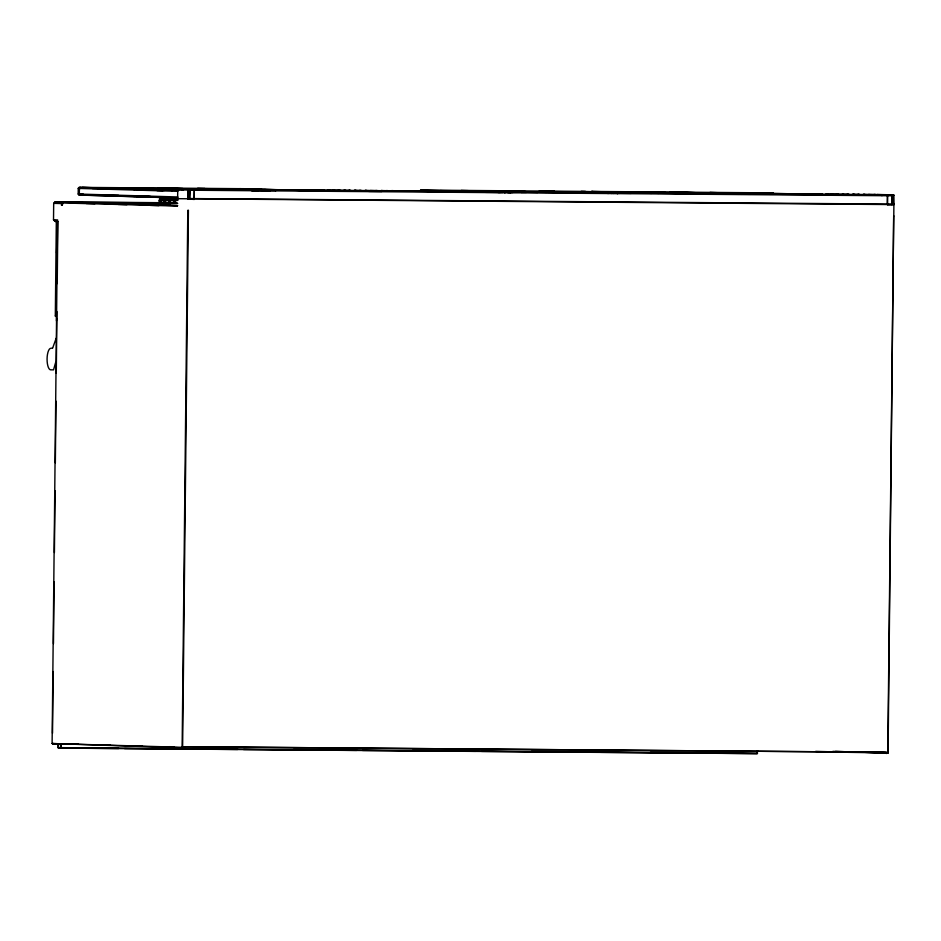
<?xml version="1.0" encoding="UTF-8"?>
<svg xmlns="http://www.w3.org/2000/svg" width="941" height="941" viewBox="0 0 941 941"><rect width="100%" height="100%" fill="white"/><g stroke="black" fill="none" stroke-linecap="round" stroke-linejoin="round"><path stroke-width="1.41" d="M56.272 316.988L55.319 315.964L56.307 222.347L57.272 221.335L56.589 253.058M55.989 310.107L55.931 315.953L55.319 315.964M56.46 320.963L56.495 318.082M160.793 202.691L55.107 201.856L53.684 203.338L53.519 219.806L57.589 219.923L52.108 743.531L184.024 747.895L183.883 746.778L184.507 747.107M52.52 733.239L53.167 671.533M53.461 643.609L54.096 581.891M54.413 552.508L55.06 490.79M55.343 462.878L55.989 401.16M56.284 373.236L56.931 311.53M57.225 283.606L57.872 221.888M170.121 202.938L62.718 202.256L62.447 204.762L61.541 205.244L61.553 203.574L62.965 202.092L63.223 202.88M62.024 205.267L62.718 202.256L177.72 205.656M58.107 744.119L58.06 747.648L60.847 748.107L757.199 753.623L757.599 750.883M58.33 744.119L58.424 748.036L118.66 748.518M60.53 744.19L60.847 748.107L61.024 744.19M80.35 187.412L79.385 188.423L79.326 194.069L80.279 195.093L80.632 194.081M169.286 203.185L160.135 202.985L159.464 200.233L162.781 199.598M159.864 198.986L160.57 197.657L159.535 198.986L160.546 199.704L159.535 198.986L162.381 199.045M177.731 203.421L161.581 203.28L160.582 202.562L160.605 200.527L161.617 199.833L177.767 199.974M160.711 200.892L161.146 202.55L161.299 200.904M177.884 200.127L161.97 199.986L160.982 199.269L161.993 197.951L177.908 198.092M164.381 202.833L164.393 201.186L165.404 201.198L165.393 202.844L164.381 202.833L164.393 201.186M169.004 202.88L169.015 201.233L170.027 201.245L170.015 202.891L169.004 202.88L169.015 201.233M174.661 201.28L173.638 201.268L173.779 202.927L174.638 202.927L174.661 201.28L174.638 202.927M189.353 198.551L189.953 189.682L189.847 199.08L189.353 198.551L892.339 204.115L891.927 195.234L891.833 204.644L892.339 204.115M188.294 199.386L188.024 189.659L187.929 198.998L194.187 199.433L194.293 189.317L177.731 188.953L177.626 199.069M194.187 199.433L194.293 189.317M757.364 750.883L757.199 753.623L719.524 753.27M887.222 204.526L887.328 195.199L893.585 194.858L893.856 204.585L887.586 204.926L887.692 194.811L868.708 194.434M885.375 752.647L886.187 753.447L888.069 752.965L893.703 215.795L887.775 752.965L847.994 752.318M886.363 752.294L184.036 746.719L886.363 752.294L886.187 753.447M893.785 215.795L893.903 203.562M439.776 191.282L440.835 191.364L440.494 190.588L439.776 191.282L440.494 190.588L509.352 191.305M98.229 188.588L99.287 188.659L98.946 187.882L98.229 188.588L98.946 187.882L167.804 188.6M611.238 192.646L611.262 191.94L680.131 192.658M166.239 189.953L166.416 189.247L184.518 188.929L157.865 189.141L157.182 189.835L164.804 189.941M507.787 192.658L507.964 191.952L526.066 191.635L499.412 191.846L498.73 192.54M55.625 362.52L53.531 369.86L50.661 369.837A10.774 3.705 -89.5 0 1 47.074 358.956A10.774 3.705 -89.5 0 1 50.885 348.288L52.567 348.041M157.641 189.847L157.865 189.141L166.416 189.247L167.086 189.964M166.028 188.788L166.251 188.094L183.06 188.635L157.912 188.024L157.241 188.729M499.189 192.552L499.412 191.846L507.964 191.952L508.634 192.67M507.799 190.8L507.575 191.494L498.789 191.423L499.459 190.729L524.607 191.341L507.799 190.8L508.458 191.505M70.74 202.938L70.963 202.327L177.226 205.467M120.636 188.588L126.412 188.635L126.659 187.929L134.798 188.176L135.457 188.882M845.241 194.646L893.95 195.257L177.355 189.353L188.4 189.27M204.456 189.247L204.715 188.553L197.492 188.494L196.822 189.2M242.425 189.682L242.778 188.671L305.766 190.529M182.613 747.883L188.412 210.208L187.8 210.325L182.142 747.377L184.024 747.895L184.177 747.095M591.183 192.446L591.548 191.435L756.235 192.764L757.187 193.787M631.517 192.634L631.776 191.929L638.986 191.988L639.645 192.705M638.739 192.693L638.986 191.988M751.659 193.717L752.012 192.705L809.295 194.328M754.741 193.74L755.105 192.729L756.058 193.752M877.024 194.493L893.585 194.858L893.48 204.973M881.223 195.457L882.458 195.481M52.743 347.817L56.189 338.242M157.629 188.718L157.912 188.024M499.189 191.423L499.459 190.729M669.957 192.776L670.239 192.082L695.387 192.693L678.567 192.14M183.989 189.611L163.828 189.317L163.216 190.011L163.828 189.317L187.541 189.611M264.127 190.729L264.539 190.023L269.491 190.023L270.079 190.741M504.976 192.729L505.376 192.023L510.328 192.023L510.716 192.729M129.27 188.859L129.705 188.153L152.877 188.471L129.705 188.153L129.105 188.859M470.818 191.564L471.253 190.858L494.425 191.176L471.253 190.858L470.653 191.564M171.827 190.8L172.262 190.106L176.661 190.129M255.129 189.823L255.564 189.129L261.057 189.235L261.622 189.941M596.676 192.529L597.123 191.835L602.605 191.94L603.169 192.646M133.751 188.859L134.281 188.165L134.704 188.87M475.299 191.564L475.828 190.87L476.252 191.576M171.685 190.811L172.262 190.106L177.743 190.211L163.416 190.023M509.751 192.717L510.328 192.023M504.764 192.717L505.376 192.023L537.758 192.446M177.343 206.044L62.471 202.95M161.993 197.951L161.346 199.28L161.97 199.986M161.617 199.833L160.97 200.539L161.581 203.28L170.615 203.244M81.891 194.058L82.232 195.081L83.208 194.069M126.917 188.812L127.588 188.118L134.798 188.176L135.034 188.882M201.268 189.553L205.632 188.729L212.842 188.788L213.501 189.506L212.842 188.788L197.492 188.494M421.909 190.117L420.933 191.129L422.238 191.141M468.465 191.517L469.136 190.823L476.346 190.882L477.005 191.588M542.816 192.258L547.18 191.435L554.39 191.494L555.049 192.211L554.39 191.494L539.04 191.199L554.578 191.517L555.261 192.235L548.121 192.329M590.583 192.446L591.548 191.435L659.088 193.364M591.713 192.482L592.677 191.47L593.018 192.493M631.105 192.634L631.776 191.929L647.126 192.235L639.904 192.176M670.239 192.082L669.569 192.776L690.976 193.364M751.047 193.717L752.012 192.705M266.221 190.788L266.903 190.094L275.454 190.2L275.666 190.905M607.768 193.493L608.451 192.799L617.002 192.905L617.672 193.623M213.701 189.529L213.019 188.823L201.962 188.859L205.632 188.729L205.867 189.447L204.962 189.435L205.632 188.729L213.019 188.823L213.701 189.529L207.996 189.6M98.558 188.647L99.264 187.953M440.106 191.352L440.811 190.658M610.885 192.705L611.591 192.011L610.556 192.634M61.541 205.244L62.447 204.762M160.17 199.539L159.135 200.233L159.111 202.268L160.135 202.985L169.909 203.103M521.161 192.446L526.737 192.352M769.479 194.316L787.782 194.258L782.065 194.316M177.155 189.611L180.013 189.576M252.623 190.458L275.454 190.2M508.716 192.423L521.561 192.282M607.016 193.011L617.002 192.905L617.214 193.611M177.496 198.68L893.856 204.585M892.421 195.775L189.447 190.211M56.307 222.347L56.907 222.347M53.414 743.543L52.108 743.531L184.507 747.389M757.576 753.235L58.06 747.648L118.531 748.119M888.069 752.965L865.155 752.341M162.322 202.786L162.534 202.797M164.699 202.797L164.087 202.786M547.686 191.788L545.462 191.788L590.877 192.423M607.321 192.729L609.803 192.729M676.144 193.376L681.108 193.376M741.72 194.316L729.428 194.164M159.876 198.351L162.393 198.422M159.464 200.233L162.04 200.292M159.441 202.268L162.017 202.327M663.358 193.234L665.734 193.246M202.48 189.576L209.796 189.611M251.223 189.894L258.552 189.929M544.027 192.282L576.21 192.434M732.78 193.775L772.338 193.999M204.926 189.423L213.219 189.517M160.688 202.538L161.276 202.55M244.86 189.729L243.919 188.706L79.22 187.377L78.256 188.388L78.197 194.034L79.138 195.058L177.273 197.963M585.467 191.411L420.768 190.082L419.804 191.094L420.768 190.082L470.735 191.494M468.218 190.635L460.996 190.576L476.346 190.882L476.581 191.588M191.611 189.07L190.141 189.059L206.714 189.412M195.446 189.106L196.916 189.117M202.209 189.165L200.739 189.153L215.854 189.482M206.044 189.188L222.617 189.529M211.349 189.235L212.819 189.247M218.124 189.282L216.642 189.27L233.227 189.611L231.757 189.6M221.947 189.317L223.417 189.329M228.722 189.364L227.251 189.353L243.825 189.706L242.778 188.671M232.545 189.4L234.027 189.412M239.32 189.459L237.85 189.447L254.435 189.788M243.154 189.482L259.728 189.823L258.257 189.811M248.459 189.529L249.93 189.541M255.223 189.576L253.752 189.564L270.338 189.906L268.867 189.894M259.057 189.611L260.528 189.623M265.832 189.659L264.362 189.647L280.936 190M269.655 189.694L271.126 189.706M274.96 189.729L276.431 189.741M280.265 189.776L281.735 189.788M285.558 189.823L287.04 189.835M292.333 189.87L290.863 189.859L307.448 190.2L305.966 190.188M296.168 189.906L297.638 189.917M302.943 189.953L301.461 189.941L318.046 190.294M306.766 189.988L323.351 190.329L321.881 190.317M312.071 190.023L313.541 190.035M318.846 190.082L317.376 190.07L333.949 190.411L332.479 190.4M322.669 190.117L324.139 190.129M329.444 190.164L327.974 190.153L344.559 190.494M333.279 190.2L349.852 190.541L348.382 190.529M338.572 190.235L340.054 190.247M345.347 190.294L343.877 190.282L360.462 190.623L358.98 190.611M349.182 190.317L350.652 190.329M355.957 190.376L354.475 190.364L371.06 190.705L369.59 190.694M359.78 190.411L361.25 190.423M366.555 190.458L365.084 190.447L381.658 190.788M370.389 190.494L386.963 190.835L385.492 190.823M375.682 190.529L377.153 190.541M382.458 190.588L380.987 190.576L397.561 190.917L396.09 190.905M386.292 190.611L387.763 190.623M393.067 190.67L391.585 190.658L408.171 190.999M396.89 190.705L413.475 191.047L411.993 191.035M402.195 190.741L403.665 190.752M408.97 190.8L407.488 190.788L432.989 191.482M412.793 190.823L414.263 190.835M419.568 190.882L418.098 190.87L434.671 191.211L433.201 191.199M423.403 190.905L424.873 190.917M430.166 190.964L428.696 190.952L443.811 191.282M434.001 190.999L450.574 191.341M439.306 191.035L440.776 191.047M446.081 191.094L444.599 191.082L461.184 191.423M449.904 191.117L451.374 191.129M455.209 191.164L456.679 191.176M460.502 191.199L477.087 191.552L475.617 191.541M465.807 191.246L467.277 191.258M472.582 191.305L471.112 191.294L487.685 191.635L486.215 191.623M476.417 191.329L477.887 191.341M483.18 191.388L481.71 191.376L498.295 191.717L496.824 191.705M487.015 191.411L488.485 191.423M493.79 191.47L492.319 191.458L503.588 191.752L502.118 191.741M499.095 191.505L497.613 191.494L514.198 191.846L512.727 191.835M502.917 191.541L504.388 191.552M509.693 191.588L508.222 191.576L524.796 191.929M513.515 191.623L514.998 191.635M520.291 191.682L518.82 191.67L533.923 191.999M524.125 191.705L540.699 192.046L523.325 191.917M529.418 191.752L530.9 191.764M536.194 191.799L534.723 191.788L551.308 192.14M540.028 191.835L541.498 191.846M546.803 191.882L545.333 191.87L560.436 192.211M550.626 191.917L567.211 192.258M555.931 191.964L557.401 191.976M562.706 192.011L561.236 191.999L577.809 192.34M566.529 192.046L568.011 192.058M573.304 192.093L571.834 192.082L588.419 192.434L586.937 192.423M577.139 192.129L578.609 192.14M583.914 192.176L582.432 192.164L599.017 192.517M587.737 192.211L604.322 192.552L602.852 192.54M593.042 192.258L594.512 192.27M599.817 192.305L598.347 192.293L614.92 192.634L613.45 192.623M603.64 192.34L605.11 192.352M610.415 192.387L608.945 192.376L625.518 192.717M614.25 192.423L615.72 192.434M619.543 192.458L621.025 192.47M624.848 192.505L626.318 192.517M630.152 192.552L631.623 192.564M636.928 192.599L635.446 192.587L652.031 192.929L650.56 192.917M640.75 192.634L642.221 192.646M647.526 192.682L646.055 192.67L661.158 192.999M651.36 192.717L667.934 193.058M656.653 192.752L658.124 192.764M663.429 192.811L661.958 192.799L678.532 193.14L677.061 193.128M667.263 192.846L668.733 192.858M674.038 192.893L672.556 192.881L694.646 193.352M677.861 192.929L694.446 193.27M683.166 192.964L684.636 192.976M689.941 193.023L688.459 193.011L705.044 193.352L687.671 193.211M693.764 193.046L695.234 193.058M700.539 193.105L699.069 193.093L715.642 193.434L714.172 193.423M704.374 193.14L705.844 193.152M711.137 193.187L709.667 193.176L726.252 193.517M714.972 193.223L731.545 193.564L730.075 193.552M720.277 193.258L721.747 193.27M727.052 193.317L725.57 193.305L742.155 193.646L740.685 193.634M730.875 193.34L732.345 193.352M737.65 193.399L736.18 193.387L752.753 193.728M741.473 193.434L758.058 193.775L756.588 193.764L756.235 192.764M746.778 193.47L748.248 193.481M753.553 193.528L752.082 193.517L768.656 193.858L767.186 193.846M757.387 193.552L758.858 193.564M764.151 193.611L762.68 193.599L779.266 193.94L777.795 193.928M767.985 193.634L769.456 193.646M774.761 193.693L773.29 193.681L784.559 193.987L783.088 193.975M780.054 193.728L778.583 193.717L795.169 194.069L793.698 194.058M783.888 193.764L785.359 193.775M789.193 193.811L790.663 193.822M794.486 193.846L795.968 193.858M801.262 193.905L799.791 193.893L816.376 194.234M805.096 193.928L821.669 194.281L820.199 194.269M810.389 193.975L811.871 193.987M817.164 194.022L815.694 194.011L832.279 194.364L830.809 194.352M820.999 194.058L822.469 194.069M827.774 194.117L826.304 194.105L842.877 194.446M831.597 194.14L848.182 194.481L846.712 194.469M836.902 194.187L838.372 194.199M843.677 194.234L842.207 194.222L858.78 194.564L857.31 194.564M847.5 194.269L848.982 194.281M854.275 194.316L852.805 194.305L869.39 194.658L867.908 194.646M858.11 194.352L859.58 194.364M864.885 194.411L863.403 194.399L879.988 194.74M874.013 194.481L875.483 194.493M92.383 188.529L109.897 188.671M182.919 189.247L197.528 189.364M199.939 189.353L201.421 189.364M203.362 189.412L228.192 189.611M237.05 189.647L238.532 189.659L203.915 189.082L242.131 189.623M242.355 189.694L243.825 189.706M247.659 189.729L249.13 189.741M263.562 189.859L265.033 189.87M274.16 189.941L275.631 189.953M284.77 190.023L286.24 190.035M290.063 190.07L291.545 190.082M295.368 190.106L296.838 190.117M300.673 190.153L302.143 190.164M311.271 190.235L312.741 190.247M327.174 190.364L328.644 190.376M337.784 190.447L339.254 190.458M353.687 190.576L355.157 190.588M364.285 190.658L365.755 190.67M374.883 190.741L376.365 190.752M390.797 190.858L392.268 190.87M401.395 190.952L402.866 190.964M417.298 191.07L418.769 191.082M422.603 191.117L424.073 191.129M427.896 191.152L429.378 191.164M438.306 191.27L466.489 191.458M470.312 191.494L471.782 191.505M480.91 191.576L482.392 191.588M491.52 191.658L492.99 191.67M507.422 191.788L508.893 191.799M518.02 191.87L519.503 191.882M544.533 192.082L546.003 192.093M546.509 192.14L583.114 192.387M592.242 192.458L593.712 192.47M608.145 192.587L609.615 192.599M618.755 192.67L620.225 192.682M629.353 192.752L630.823 192.764M634.657 192.799L636.128 192.811M639.951 192.834L641.433 192.846M645.255 192.881L646.726 192.893M655.853 192.964L657.336 192.976M658.735 193.011L670.415 193.105M671.768 193.093L673.238 193.105M682.366 193.176L683.836 193.187M708.867 193.387L710.349 193.399M719.477 193.47L720.947 193.481M735.38 193.587L736.85 193.599M745.978 193.681L747.46 193.693M761.881 193.799L763.363 193.811M772.49 193.881L773.961 193.893M788.393 194.011L789.864 194.022M798.991 194.093L800.473 194.105M804.296 194.14L805.767 194.152M809.601 194.175L811.071 194.187M825.504 194.305L826.974 194.316M836.102 194.387L837.572 194.399M852.005 194.516L853.487 194.528M862.615 194.599L864.085 194.611M873.213 194.681L874.683 194.693M883.811 194.763L885.293 194.775M177.59 189.341L210.278 189.611M251.388 189.941L329.232 190.553M368.884 190.87L448.187 191.494M485.45 191.799L488.379 191.823M491.32 191.846L567.141 192.434M606.792 192.752L686.095 193.376M728.675 193.717L805.049 194.316M164.216 189.741L133.528 189.435L134.822 189.47M275.043 190.553L251.529 190.4L266.903 190.094L267.068 190.8M485.333 192.282L488.25 192.305M490.955 192.293L513.01 192.434M607.674 193.223L631.188 193.376M728.84 194.175L749.436 194.316M143.62 189.611L136.492 189.517M156.747 189.706L164.04 189.764M251.2 190.458L263.257 190.553M368.696 191.399L381.905 191.494M485.627 192.34L501.224 192.434M607.521 193.305L619.39 193.376M728.487 194.246L739.108 194.316M845.43 195.187L856.251 195.257M156.594 190.4L164.263 190.494M157.018 190.505L162.852 190.553M86.443 195.116L79.138 195.058L78.197 194.034L177.79 196.975M100.722 195.257L118.578 195.375M150.795 196.504L133.457 196.34L134.751 196.375M149.548 196.528L136.421 196.422L137.715 196.457M177.073 198.798L160.993 198.645M177.061 199.421L160.982 199.269M176.92 200.668L160.605 200.527M176.896 202.715L160.582 202.562M118.601 204.032L169.956 204.444M57.836 221.323L54.896 221.3L53.519 219.806L54.402 219.794L54.896 221.3L57.507 221.382M53.59 744.049L52.414 743.531M54.307 744.166L58.707 744.202M174.356 748.565L237.532 749.06M293.357 749.507L356.521 750.001M412.346 750.447L475.523 750.942M531.347 751.388L594.524 751.883M650.349 752.33L713.513 752.835M124.541 748.565L237.661 749.459M243.531 749.507L356.651 750.4M362.532 750.447L475.652 751.341M481.533 751.388L594.653 752.282M600.523 752.33L712.172 753.212M655.183 193.105L680.096 193.364M627.682 192.881L677.367 193.376M440.459 191.294L459.502 191.494M494.907 191.905L509.516 192.046M124.13 188.906L167.969 189.341M98.911 188.588L107.697 188.682M551.026 192.176L555.261 192.235M543.404 192.27L547.227 192.317M201.844 189.576L205.679 189.611M887.822 195.21L876.659 194.881M522.455 192.293L526.231 192.34M180.907 189.588L183.424 189.611M183.989 189.4L190.647 189.6M126.412 188.635L127.317 188.647L126.659 187.929L119.448 187.871L127.588 188.118L127.823 188.823M79.385 188.423L80.691 188.435M62.459 203.585L53.684 203.338L54.578 203.338L55.107 201.856L62.965 202.092M728.734 194.117L750.518 194.316M658.194 193.164L662.346 193.234M606.722 192.658L609.603 192.705M252.212 189.764L269.491 190.023L269.879 190.729M251.541 189.823L264.539 190.023L265.103 190.741M251.153 190.447L258.363 190.553M658.477 193.117L665.628 193.234M546.921 191.635L544.474 191.588L602.605 191.94L603.028 192.646M543.933 192.293L546.345 192.34M498.789 191.423L501.647 191.505M510.21 191.741L520.208 192.011M168.662 189.035L178.649 189.306M581.244 191.352L651.701 193.364M608.098 193.187L613.955 193.364M485.38 191.929L488.308 192.011M491.073 192.164L502.953 192.446M239.684 188.647L304.131 190.553M257.763 190.223L269.479 190.564M82.314 187.4L177.52 190.211M177.355 190.282L79.22 187.377L78.256 188.388L177.849 191.329M82.232 195.081L117.39 196.128M120.319 196.21L177.437 197.904M86.172 203.468L94.912 203.726M118.201 204.409L126.929 204.667M150.219 205.361L158.958 205.62M874.918 752.341L885.093 752.647M835.467 751.412L844.242 751.671M866.155 752.318L880.764 752.753M832.844 751.377L843.124 751.683M815.671 751.365L843.759 752.165M75.08 743.872L77.985 743.955M107.086 744.825L109.991 744.907M137.633 745.719L141.997 745.848M169.639 746.672L174.003 746.801M170.027 201.245L170.015 202.891M165.404 201.198L165.393 202.844M726.029 193.587L725.346 192.87L709.82 192.552L725.17 192.846L725.829 193.564M204.715 188.553L205.361 189.259M166.251 188.094L166.898 188.8M70.963 202.327L71.622 203.033M611.638 193.446L611.038 192.729L611.427 193.434M597.123 191.835L597.653 192.54M256.105 189.835L255.564 189.129L202.927 188.882L261.057 189.235L261.48 189.941M725.405 193.564L725.17 192.846L714.29 192.917L725.346 192.87L725.546 193.575M718.195 193.505L717.959 192.787L717.254 193.481L717.959 192.787L718.054 193.481M547.415 192.152L547.18 191.435L543.51 191.564L554.578 191.517L554.767 192.223M469.136 190.823L469.371 191.529M243.919 188.706L244.248 189.741M608.451 192.799L608.615 193.505M205.632 188.729L205.726 189.435M611.591 192.011L611.615 192.717M696.834 192.987L670.192 193.199L696.834 192.987M718.453 193.14L716.242 193.14L781.818 194.081L718.453 193.14M646.608 192.223L642.033 192.211L665.205 192.529L646.608 192.223M773.373 193.293L715.254 192.94L773.373 193.293"/></g></svg>
